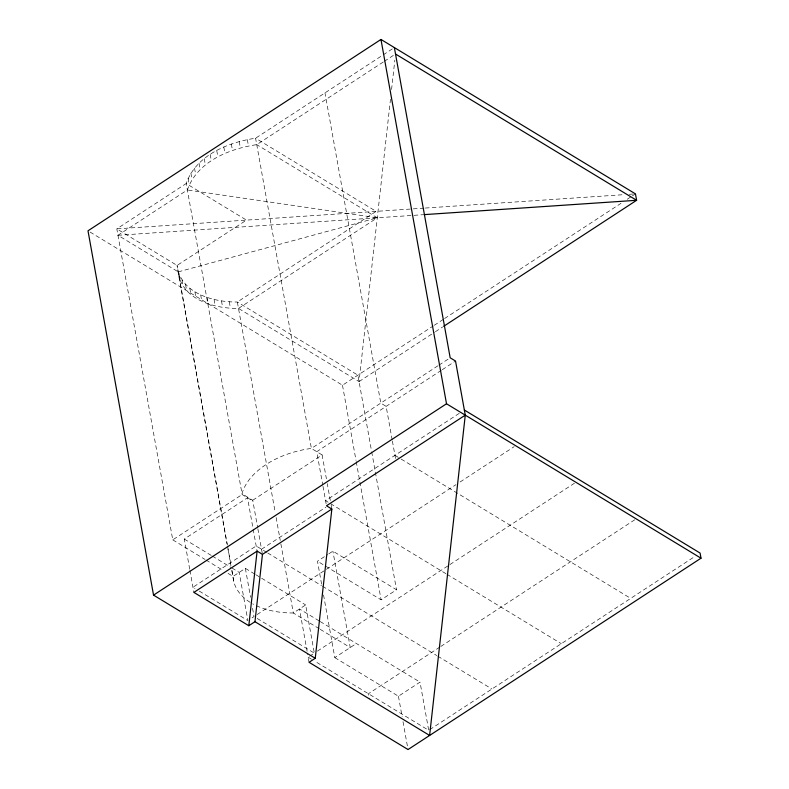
<?xml version="1.0" encoding="UTF-8"?>
<svg xmlns="http://www.w3.org/2000/svg" width="789" height="789" viewBox="0 0 789 789"><rect width="100%" height="100%" fill="white"/><g stroke="black" fill="none" stroke-linecap="round" stroke-linejoin="round"><path stroke-width="0.59" stroke-dasharray="3.94 2.96" d="M383.267 62.006L256.741 144.643C229.195 148.756 197.25 161.567 187.348 189.962L117.965 235.28L178.235 271.86C181.47 299.721 214.697 308.736 238.515 308.43L359.054 381.58L390.486 99.227M391.571 89.453L394.835 60.112M392.32 48.908L255.587 138.213C228.041 142.336 196.096 155.147 186.194 183.541L242.154 494.525L252.865 501.035M384.292 61.335L393.474 55.338M238.515 308.43L377.29 217.794L256.741 144.643M90.094 232.074L342.485 385.229L433.22 325.965M434.256 325.285L443.546 319.22M444.572 318.549L621.012 203.315M627.206 199.272L631.328 196.569M632.364 195.899L635.461 193.877M359.054 381.58L434.384 332.386M435.41 331.715L442.629 326.991M437.934 365.79L311.399 448.428A73.525 44.963 -10.2 0 0 242.006 493.746L252.727 500.256L257.638 527.535M438.95 365.12L449.158 358.462M424.068 208.138L116.802 228.859L177.081 265.429L246.464 220.111L186.194 183.541L116.802 228.859L172.761 539.854L242.154 494.525M441.248 370.376L316.754 451.683L322.77 485.127M442.264 369.706L455.529 361.046M189.705 569.194L184.291 539.074L247.509 497.78L252.924 527.9M252.727 500.256L322.119 454.937L326.409 478.824M459.247 413.347L325.571 500.65L328.244 502.277M261.534 549.223L325.827 507.238M254.729 574.047L245.369 568.366L233.031 576.424L227.843 573.268M321.596 584.116L317.474 561.226L327.751 554.519M328.786 553.848L332.889 551.156L396.512 589.768L381.097 599.837L317.474 561.226M251.987 617.905L254.038 616.554L252.529 608.122M257.096 614.562L325.384 569.964M326.399 569.293L455.993 484.653M460.076 481.99L514.162 446.663M309.071 662.296L308.144 657.158L314.318 653.134L305.649 604.946L293.311 612.994A73.525 44.963 -10.2 0 1 252.687 603.841M317.375 651.132L448.921 565.22M449.937 564.549L574.431 483.243M323.539 594.965L334.812 657.612L356.401 643.508M439.808 647.108L368.424 693.738L369.351 698.876M440.824 646.447L634.711 519.813M334.812 657.612L398.435 696.223L420.024 682.12L428.693 730.308L314.387 660.945M429.719 729.647L693.965 557.054M178.235 271.86L377.29 217.794L187.348 189.962M425.291 208.049L624.395 194.627M629.306 194.291L634.228 193.956M117.965 235.28L422.766 214.726M227.38 545.002L177.081 265.429C180.316 293.291 213.543 302.305 237.351 302.009L357.9 375.16L371.471 450.568M394.954 455.332L400.141 458.478M401.177 459.099L630.697 598.378M322.119 454.937L311.399 448.428L255.587 138.213L376.126 211.363L237.351 302.009L275.262 512.682M445.953 573.702L330.926 503.905L327.267 483.598M446.998 574.333L561.304 643.696M266.702 552.359L256.178 545.968L192.96 587.263L195.031 588.525M267.727 552.981L321.488 585.606M322.523 586.227L436.84 655.6M437.875 656.231L491.922 689.014M255.764 574.668L305.649 604.946M184.291 539.074L211.225 555.417M212.261 556.048L230.911 567.37M231.946 567.991L239.205 572.4L247.874 620.588L199.173 591.04M319.141 620.904L299.475 608.97L307.72 654.752M320.176 621.535L420.024 682.12M172.761 539.854L204.972 559.401M206.018 560.032L223.681 570.753M319.19 628.695L293.311 612.994L280.48 541.688M320.216 629.326L350.237 647.542L332.889 551.156M257.165 618.448L314.318 653.134M308.144 657.158L313.341 660.314M392.163 439.808L386.146 406.365L380.791 403.11L324.969 92.895M392.38 441.002L395.881 460.47M371.688 451.781L396.512 589.768M342.485 385.229L356.007 460.401M356.224 461.614L381.097 599.837M398.435 696.223L402.143 716.826M403.021 721.669L408.031 749.55M331.114 504.93L331.853 509.043M322.987 486.32L326.123 503.737M247.332 139.594L248.486 146.024M239.215 141.537L240.369 147.967M231.345 144.022L232.499 150.452M223.81 147.02L224.973 153.441M216.728 150.482L217.882 156.912M276.13 517.515L280.263 540.485M210.17 154.378L211.334 160.798M204.243 158.638L205.396 165.069M229.283 301.733L230.437 308.154M198.996 163.224L200.15 169.655M221.482 300.856L222.636 307.286M194.518 168.077L195.672 174.497M257.855 528.738L262.461 554.361M214.046 299.406L215.21 305.836M190.869 173.116L192.023 179.547M253.141 529.103L257.106 551.116M188.078 178.294L189.232 184.725M207.083 297.394L208.237 303.814M200.662 294.839L201.816 301.26M245.369 568.366L250.577 597.283M194.883 291.772L196.037 298.203M189.814 288.251L190.968 294.682M185.523 284.306L186.677 290.737M182.062 279.996L183.216 286.427M179.488 275.371L180.642 281.801M227.597 546.205L231.078 565.545M231.946 570.378L233.031 576.424A73.525 44.963 -10.2 0 0 250.833 602.766M177.811 270.499L227.035 544.025M227.903 548.858L230.94 565.782M231.818 570.615L233.771 581.493M189.922 570.398L193.887 592.401"/><path stroke-width="1.18" d="M257.106 551.116L193.887 592.401L248.801 625.726L257.106 551.116L262.461 554.361L331.853 509.043L326.488 505.788L465.273 415.152L455.529 361.046L450.174 357.792L394.362 47.577M248.801 625.726L254.965 621.702L262.461 554.361M465.273 415.152L429.62 735.447L309.071 662.296L315.245 658.273L331.853 509.043M443.665 326.321L636.615 200.298L635.461 193.877L380.969 39.45L87.993 230.802L153.539 595.123L408.031 749.55L701.007 558.198L700.08 553.059L464.346 410.014M153.539 595.123L446.515 403.771L701.007 558.198M423.989 214.638L636.615 200.298L395.516 54.007M254.965 621.702L315.245 658.273M380.969 39.45L446.515 403.771"/></g></svg>
